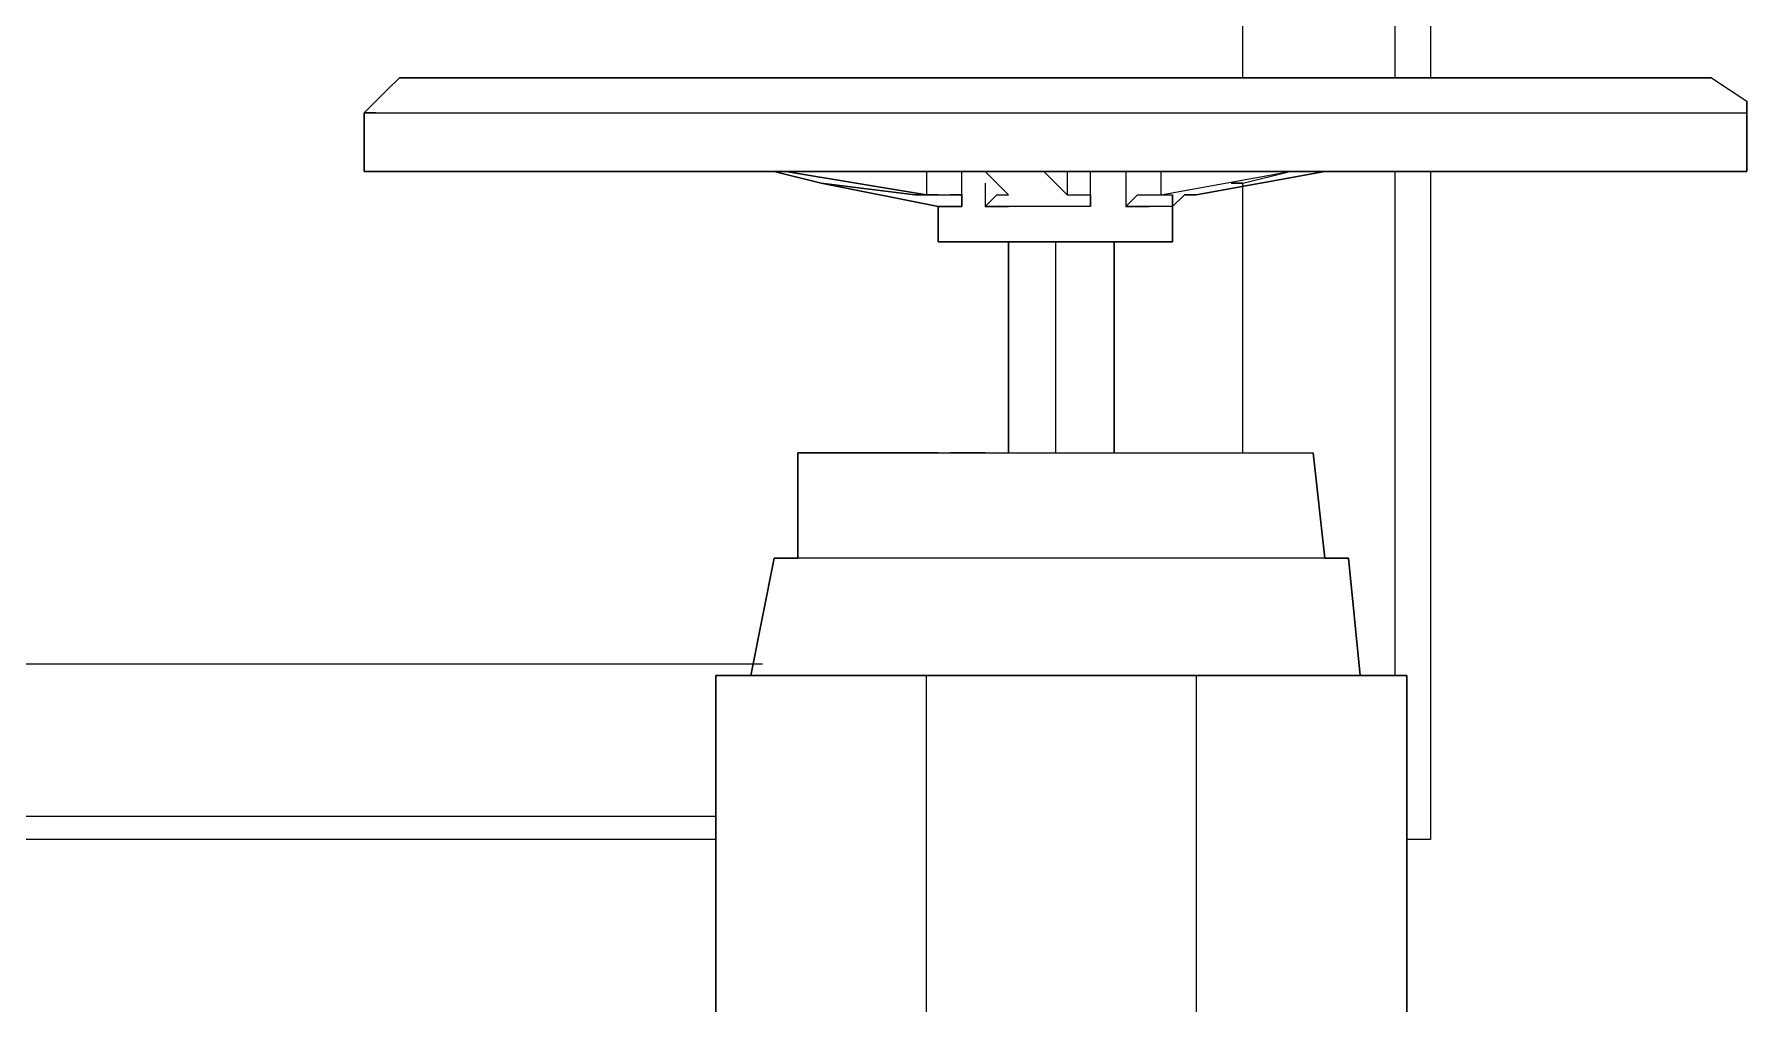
# Model space of a CAD drawing. Extents: x -187 to 52, y -9 to 65.
# Drawn here: x -130.998 to -130.38, y 36.428 to 36.778 of the extents above; entities that cross this region are included whole.
import ezdxf

# ---------------------------------------------------------------- set-up
doc = ezdxf.new("R2010")
doc.units = 0
doc.header["$MEASUREMENT"] = 0
doc.layers.add('PDF4_Geometría', color=7, linetype='Continuous')

msp = doc.modelspace()

# ---------------------------------------------------------------- linework, layer by layer
at = {"layer": 'PDF4_Geometría', "lineweight": 9}
for points in [[(-130.7525, 36.48714), (-131.61523, 36.48714), (-131.61523, 37.50634), (-130.49452, 37.50634), (-130.49452, 36.76203)], [(-130.50721, 36.76203), (-130.50721, 37.49366), (-131.60677, 37.49366), (-131.60677, 36.49559), (-130.7525, 36.49559)], [(-130.56219, 36.76203), (-130.56219, 37.43868), (-131.54756, 37.43868), (-131.54756, 36.55057), (-130.73558, 36.55057)], [(-130.87091, 36.7578), (-130.86668, 36.76203), (-130.87091, 36.7578), (-130.87937, 36.74934), (-130.87937, 36.72819), (-130.87937, 36.74934), (-130.87514, 36.74934), (-130.87937, 36.74934), (-130.87514, 36.74934), (-130.86245, 36.74934), (-130.84131, 36.74934), (-130.80324, 36.74934), (-130.76095, 36.74934), (-130.7102, 36.74934), (-130.65523, 36.74934), (-130.60025, 36.74934), (-130.54527, 36.74934), (-130.49452, 36.74934), (-130.45223, 36.74934), (-130.4184, 36.74934), (-130.39302, 36.74934), (-130.38034, 36.74934)], [(-130.79479, 36.76203), (-130.82862, 36.76203), (-130.85399, 36.76203), (-130.86245, 36.76203), (-130.85399, 36.76203), (-130.82862, 36.76203), (-130.79479, 36.76203), (-130.75672, 36.76203), (-130.70598, 36.76203), (-130.65523, 36.76203), (-130.60025, 36.76203), (-130.5495, 36.76203), (-130.50298, 36.76203), (-130.46069, 36.76203)], [(-130.79479, 36.76203), (-130.82862, 36.76203), (-130.85399, 36.76203), (-130.86245, 36.76203), (-130.85399, 36.76203), (-130.82862, 36.76203), (-130.79479, 36.76203), (-130.75672, 36.76203), (-130.70598, 36.76203), (-130.65523, 36.76203), (-130.60025, 36.76203), (-130.5495, 36.76203), (-130.50298, 36.76203), (-130.46069, 36.76203)], [(-130.46069, 36.76203), (-130.42686, 36.76203), (-130.40571, 36.76203), (-130.39302, 36.76203), (-130.40571, 36.76203), (-130.42686, 36.76203), (-130.46069, 36.76203), (-130.50298, 36.76203), (-130.5495, 36.76203), (-130.60025, 36.76203), (-130.65523, 36.76203), (-130.70598, 36.76203), (-130.75672, 36.76203), (-130.79479, 36.76203)], [(-130.46069, 36.76203), (-130.42686, 36.76203), (-130.40571, 36.76203), (-130.39302, 36.76203), (-130.40571, 36.76203), (-130.42686, 36.76203), (-130.46069, 36.76203), (-130.50298, 36.76203), (-130.5495, 36.76203), (-130.60025, 36.76203), (-130.65523, 36.76203), (-130.70598, 36.76203), (-130.75672, 36.76203), (-130.79479, 36.76203)], [(-130.39302, 36.76203), (-130.38034, 36.75357), (-130.38034, 36.74934), (-130.38034, 36.72819), (-130.38034, 36.74934), (-130.38034, 36.75357)], [(-130.87514, 36.74934), (-130.87937, 36.74934), (-130.87514, 36.74934)], [(-130.67214, 36.71973), (-130.67637, 36.71973), (-130.6806, 36.71973), (-130.71443, 36.72396), (-130.73135, 36.72819), (-130.74404, 36.72819), (-130.76095, 36.72819), (-130.80324, 36.72819), (-130.84131, 36.72819), (-130.86245, 36.72819), (-130.87514, 36.72819), (-130.87937, 36.72819), (-130.87514, 36.72819), (-130.86245, 36.72819), (-130.84131, 36.72819), (-130.80324, 36.72819), (-130.76095, 36.72819), (-130.74404, 36.72819), (-130.73135, 36.72819), (-130.71443, 36.72396), (-130.6806, 36.71973), (-130.67637, 36.71973), (-130.67214, 36.71973), (-130.67637, 36.71973), (-130.72712, 36.72819)], [(-130.73981, 36.72819), (-130.72712, 36.72819), (-130.67637, 36.71973), (-130.67214, 36.71973), (-130.66791, 36.71973), (-130.66369, 36.71973), (-130.66369, 36.71551), (-130.66791, 36.71551), (-130.67214, 36.71551), (-130.66791, 36.71551), (-130.66369, 36.71551), (-130.66369, 36.72819)], [(-130.67637, 36.72819), (-130.67637, 36.71973)], [(-130.651, 36.71973), (-130.64677, 36.71973), (-130.65523, 36.72819), (-130.65946, 36.72819)], [(-130.65523, 36.72396), (-130.65523, 36.71551), (-130.651, 36.71973), (-130.64677, 36.71973)], [(-130.63408, 36.72819), (-130.62562, 36.71973)], [(-130.62562, 36.72819), (-130.62562, 36.71973), (-130.62139, 36.71973), (-130.61717, 36.71973), (-130.61717, 36.71551), (-130.61717, 36.72819)], [(-130.60448, 36.72819), (-130.60448, 36.71551), (-130.60025, 36.71973), (-130.59602, 36.71973), (-130.59179, 36.71973)], [(-130.59179, 36.72819), (-130.59179, 36.71973), (-130.54527, 36.72819), (-130.52835, 36.72819)], [(-130.56219, 36.62669), (-130.56219, 36.72396), (-130.56642, 36.72396), (-130.56219, 36.72396), (-130.54527, 36.72819)], [(-130.50721, 36.54634), (-130.50721, 36.72819)], [(-130.49452, 36.72819), (-130.49452, 36.48714), (-130.50298, 36.48714)], [(-130.66369, 36.71973), (-130.66791, 36.71973)], [(-130.58756, 36.71551), (-130.58333, 36.71973), (-130.5791, 36.71973), (-130.58333, 36.71973), (-130.58756, 36.71551), (-130.59179, 36.71551), (-130.59602, 36.71551), (-130.60448, 36.71551), (-130.59602, 36.71551), (-130.60448, 36.71551), (-130.60025, 36.71973), (-130.59602, 36.71973), (-130.59179, 36.71973), (-130.58756, 36.71973)], [(-130.61717, 36.71551), (-130.62562, 36.71551), (-130.63408, 36.71551), (-130.64677, 36.71551), (-130.65523, 36.71551)], [(-130.62985, 36.70282), (-130.62985, 36.62669)], [(-130.72289, 36.62669), (-130.71866, 36.62669), (-130.71443, 36.62669), (-130.70598, 36.62669), (-130.69752, 36.62669), (-130.68483, 36.62669), (-130.67214, 36.62669)], [(-130.72289, 36.62669), (-130.71866, 36.62669), (-130.71443, 36.62669), (-130.70598, 36.62669), (-130.69752, 36.62669), (-130.68483, 36.62669), (-130.66791, 36.62669), (-130.65523, 36.62669), (-130.63831, 36.62669), (-130.62139, 36.62669), (-130.60448, 36.62669), (-130.58756, 36.62669), (-130.57065, 36.62669), (-130.55796, 36.62669), (-130.5495, 36.62669), (-130.54104, 36.62669), (-130.53681, 36.62669)], [(-130.66791, 36.62669), (-130.65523, 36.62669)], [(-130.60448, 36.62669), (-130.58756, 36.62669), (-130.57065, 36.62669), (-130.55796, 36.62669), (-130.5495, 36.62669), (-130.54104, 36.62669), (-130.53681, 36.62669)], [(-130.60448, 36.62669), (-130.58756, 36.62669), (-130.57065, 36.62669), (-130.55796, 36.62669), (-130.5495, 36.62669), (-130.54104, 36.62669), (-130.53681, 36.62669)], [(-130.60448, 36.62669), (-130.58756, 36.62669), (-130.57065, 36.62669), (-130.55796, 36.62669), (-130.5495, 36.62669), (-130.54104, 36.62669), (-130.53681, 36.62669)], [(-130.73135, 36.58863), (-130.72289, 36.58863)], [(-130.72289, 36.58863), (-130.73135, 36.58863)], [(-130.73135, 36.58863), (-130.72289, 36.58863)], [(-130.52413, 36.58863), (-130.52835, 36.58863), (-130.53258, 36.58863), (-130.54104, 36.58863), (-130.5495, 36.58863), (-130.56219, 36.58863), (-130.5791, 36.58863), (-130.59179, 36.58863), (-130.60871, 36.58863), (-130.62985, 36.58863), (-130.64677, 36.58863), (-130.66369, 36.58863), (-130.6806, 36.58863), (-130.69329, 36.58863), (-130.70598, 36.58863), (-130.71866, 36.58863), (-130.72289, 36.58863), (-130.73135, 36.58863)], [(-130.7102, 36.58863), (-130.71866, 36.58863), (-130.72289, 36.58863)], [(-130.5495, 36.58863), (-130.55373, 36.58863), (-130.56642, 36.58863), (-130.5791, 36.58863), (-130.59602, 36.58863), (-130.61294, 36.58863), (-130.62985, 36.58863), (-130.64677, 36.58863), (-130.65946, 36.58863), (-130.67637, 36.58863), (-130.68906, 36.58863), (-130.70175, 36.58863), (-130.70598, 36.58863)], [(-130.54104, 36.58863), (-130.54527, 36.58863)], [(-130.53258, 36.58863), (-130.53681, 36.58863)], [(-130.53258, 36.58863), (-130.52835, 36.58863), (-130.52413, 36.58863)], [(-130.52413, 36.58863), (-130.52835, 36.58863), (-130.53258, 36.58863)], [(-130.53258, 36.58863), (-130.52835, 36.58863), (-130.52413, 36.58863)], [(-130.73981, 36.30951), (-130.73558, 36.27145), (-130.73135, 36.26722), (-130.73558, 36.27145), (-130.73981, 36.30951), (-130.73558, 36.27145), (-130.7525, 36.41947), (-130.7525, 36.54634), (-130.7525, 36.41947), (-130.74827, 36.41947), (-130.74404, 36.4237), (-130.73981, 36.4237), (-130.73135, 36.4237), (-130.71866, 36.4237), (-130.70598, 36.41947), (-130.69329, 36.41947), (-130.67637, 36.41947), (-130.67637, 36.54634)], [(-130.7525, 36.41947), (-130.7525, 36.54634), (-130.7525, 36.41947)], [(-130.50298, 36.41947), (-130.50298, 36.54634), (-130.50721, 36.54634), (-130.52413, 36.54634), (-130.54527, 36.54634), (-130.5791, 36.54634), (-130.67637, 36.54634), (-130.7102, 36.54634), (-130.73558, 36.54634), (-130.74827, 36.54634), (-130.7525, 36.54634), (-130.74827, 36.54634), (-130.73558, 36.54634), (-130.73135, 36.54634), (-130.72712, 36.54634), (-130.71443, 36.54634), (-130.70175, 36.54634), (-130.68906, 36.54634), (-130.67214, 36.54634), (-130.65523, 36.54634), (-130.63831, 36.54634), (-130.62139, 36.54634), (-130.60025, 36.54634), (-130.58333, 36.54634), (-130.56642, 36.54634), (-130.55373, 36.54634), (-130.54104, 36.54634), (-130.53258, 36.54634), (-130.52413, 36.54634), (-130.5199, 36.54634), (-130.50721, 36.54634), (-130.50298, 36.54634), (-130.50721, 36.54634), (-130.5199, 36.54634), (-130.50721, 36.54634), (-130.50298, 36.54634), (-130.50298, 36.41947)], [(-130.5791, 36.54634), (-130.5791, 36.41947)], [(-130.50298, 36.41947), (-130.50298, 36.54634), (-130.50298, 36.41947), (-130.50298, 36.54634), (-130.50298, 36.41947)]]:
    msp.add_lwpolyline(points, dxfattribs=at)
for points in [[(-130.79479, 36.76203), (-130.82862, 36.76203), (-130.85399, 36.76203), (-130.86668, 36.76203), (-130.85822, 36.76203), (-130.84131, 36.76203), (-130.8117, 36.76203), (-130.76941, 36.76203), (-130.72289, 36.76203), (-130.67214, 36.76203), (-130.61717, 36.76203), (-130.56219, 36.76203), (-130.51144, 36.76203), (-130.46915, 36.76203), (-130.46069, 36.76203), (-130.42686, 36.76203), (-130.40148, 36.76203), (-130.39302, 36.76203), (-130.39725, 36.76203), (-130.41417, 36.76203), (-130.448, 36.76203), (-130.48606, 36.76203), (-130.53258, 36.76203), (-130.58756, 36.76203), (-130.64254, 36.76203), (-130.69329, 36.76203), (-130.74404, 36.76203), (-130.79056, 36.76203)], [(-130.79479, 36.76203), (-130.82862, 36.76203), (-130.85399, 36.76203), (-130.86668, 36.76203), (-130.85822, 36.76203), (-130.84131, 36.76203), (-130.8117, 36.76203), (-130.76941, 36.76203), (-130.72289, 36.76203), (-130.67214, 36.76203), (-130.61717, 36.76203), (-130.56219, 36.76203), (-130.51144, 36.76203), (-130.46915, 36.76203), (-130.46069, 36.76203), (-130.42686, 36.76203), (-130.40148, 36.76203), (-130.39302, 36.76203), (-130.39725, 36.76203), (-130.41417, 36.76203), (-130.448, 36.76203), (-130.48606, 36.76203), (-130.53258, 36.76203), (-130.58756, 36.76203), (-130.64254, 36.76203), (-130.69329, 36.76203), (-130.74404, 36.76203), (-130.79056, 36.76203)], [(-130.7525, 36.76203), (-130.72712, 36.76203), (-130.70598, 36.76203), (-130.65946, 36.76203), (-130.61717, 36.76203), (-130.57065, 36.76203), (-130.52835, 36.76203), (-130.49029, 36.76203), (-130.47338, 36.76203), (-130.45223, 36.76203), (-130.47338, 36.76203), (-130.49029, 36.76203), (-130.52835, 36.76203), (-130.57065, 36.76203), (-130.61717, 36.76203), (-130.65946, 36.76203), (-130.70598, 36.76203), (-130.72712, 36.76203), (-130.7525, 36.76203), (-130.78633, 36.76203), (-130.81593, 36.76203), (-130.83708, 36.76203), (-130.84554, 36.76203), (-130.84976, 36.76203), (-130.84554, 36.76203), (-130.84131, 36.76203), (-130.82439, 36.76203), (-130.79902, 36.76203), (-130.76941, 36.76203), (-130.73135, 36.76203), (-130.68906, 36.76203), (-130.73135, 36.76203), (-130.76941, 36.76203), (-130.79902, 36.76203), (-130.82439, 36.76203), (-130.84131, 36.76203), (-130.84554, 36.76203), (-130.84976, 36.76203), (-130.84554, 36.76203), (-130.83708, 36.76203), (-130.81593, 36.76203), (-130.78633, 36.76203)], [(-130.4184, 36.76203), (-130.43109, 36.76203), (-130.44377, 36.76203), (-130.47338, 36.76203), (-130.50721, 36.76203), (-130.5495, 36.76203), (-130.59179, 36.76203), (-130.63831, 36.76203), (-130.66369, 36.76203), (-130.68906, 36.76203), (-130.66369, 36.76203), (-130.63831, 36.76203), (-130.59179, 36.76203), (-130.5495, 36.76203), (-130.50721, 36.76203), (-130.47338, 36.76203), (-130.44377, 36.76203), (-130.43109, 36.76203), (-130.4184, 36.76203), (-130.40994, 36.76203), (-130.40571, 36.76203), (-130.41417, 36.76203), (-130.43109, 36.76203), (-130.45223, 36.76203), (-130.43109, 36.76203), (-130.41417, 36.76203), (-130.40571, 36.76203), (-130.40994, 36.76203)], [(-130.80324, 36.72819), (-130.76095, 36.72819), (-130.7102, 36.72819), (-130.65523, 36.72819), (-130.60025, 36.72819), (-130.54527, 36.72819), (-130.49452, 36.72819), (-130.45223, 36.72819), (-130.4184, 36.72819), (-130.39302, 36.72819), (-130.38034, 36.72819), (-130.39302, 36.72819), (-130.4184, 36.72819), (-130.45223, 36.72819), (-130.49452, 36.72819), (-130.5199, 36.72819), (-130.49452, 36.72819), (-130.45223, 36.72819), (-130.4184, 36.72819), (-130.39302, 36.72819), (-130.38034, 36.72819), (-130.39302, 36.72819), (-130.4184, 36.72819), (-130.45223, 36.72819), (-130.49452, 36.72819), (-130.5199, 36.72819), (-130.50298, 36.72819), (-130.46069, 36.72819), (-130.42686, 36.72819), (-130.40571, 36.72819), (-130.39302, 36.72819), (-130.40571, 36.72819), (-130.42686, 36.72819), (-130.46069, 36.72819), (-130.50298, 36.72819), (-130.5495, 36.72819), (-130.60025, 36.72819), (-130.65523, 36.72819), (-130.70598, 36.72819), (-130.75672, 36.72819), (-130.79479, 36.72819), (-130.82862, 36.72819), (-130.85399, 36.72819), (-130.86245, 36.72819), (-130.85399, 36.72819), (-130.82862, 36.72819), (-130.79479, 36.72819), (-130.75672, 36.72819), (-130.74404, 36.72819), (-130.75672, 36.72819), (-130.79479, 36.72819), (-130.82862, 36.72819), (-130.85399, 36.72819), (-130.86245, 36.72819), (-130.85399, 36.72819), (-130.82862, 36.72819), (-130.79479, 36.72819), (-130.75672, 36.72819), (-130.74404, 36.72819), (-130.76095, 36.72819), (-130.80324, 36.72819), (-130.84131, 36.72819), (-130.86245, 36.72819), (-130.87514, 36.72819), (-130.87937, 36.72819), (-130.87514, 36.72819), (-130.86245, 36.72819), (-130.84131, 36.72819)], [(-130.67214, 36.70282), (-130.67214, 36.71551), (-130.71443, 36.72396), (-130.67214, 36.71551)], [(-130.5791, 36.71973), (-130.53258, 36.72819), (-130.5199, 36.72819), (-130.50298, 36.72819), (-130.46069, 36.72819), (-130.42686, 36.72819), (-130.40571, 36.72819), (-130.39302, 36.72819), (-130.40571, 36.72819), (-130.42686, 36.72819), (-130.46069, 36.72819), (-130.50298, 36.72819), (-130.5199, 36.72819), (-130.53258, 36.72819)], [(-130.58756, 36.71973), (-130.58756, 36.70282)], [(-130.65523, 36.71551), (-130.64677, 36.71551)], [(-130.65946, 36.70282), (-130.63831, 36.70282), (-130.61717, 36.70282), (-130.59602, 36.70282), (-130.58756, 36.70282), (-130.59602, 36.70282), (-130.60871, 36.70282), (-130.59602, 36.70282), (-130.58756, 36.70282), (-130.59602, 36.70282), (-130.60871, 36.70282), (-130.60871, 36.62669), (-130.60871, 36.70282), (-130.62985, 36.70282), (-130.64677, 36.70282), (-130.65946, 36.70282), (-130.66791, 36.70282), (-130.67214, 36.70282), (-130.66791, 36.70282), (-130.65946, 36.70282), (-130.64677, 36.70282), (-130.64677, 36.62669), (-130.64677, 36.70282), (-130.65946, 36.70282), (-130.66791, 36.70282), (-130.67214, 36.70282), (-130.66791, 36.70282)], [(-130.72289, 36.58863), (-130.72289, 36.62669)], [(-130.67214, 36.62669), (-130.68483, 36.62669), (-130.69752, 36.62669), (-130.70598, 36.62669), (-130.71443, 36.62669), (-130.71866, 36.62669), (-130.72289, 36.62669), (-130.71866, 36.62669), (-130.71443, 36.62669), (-130.70598, 36.62669), (-130.69752, 36.62669), (-130.68483, 36.62669)], [(-130.65523, 36.62669), (-130.66791, 36.62669)], [(-130.53681, 36.62669), (-130.53258, 36.58863)], [(-130.73981, 36.54634), (-130.73135, 36.58863)], [(-130.52413, 36.58863), (-130.5199, 36.54634)], [(-130.74827, 36.37718), (-130.7525, 36.41947), (-130.7525, 36.54634), (-130.7525, 36.41947)], [(-130.73558, 36.54634), (-130.74827, 36.54634), (-130.7525, 36.54634), (-130.74827, 36.54634)]]:
    msp.add_lwpolyline(points, close=True, dxfattribs=at)

doc.saveas('drawing.dxf')
